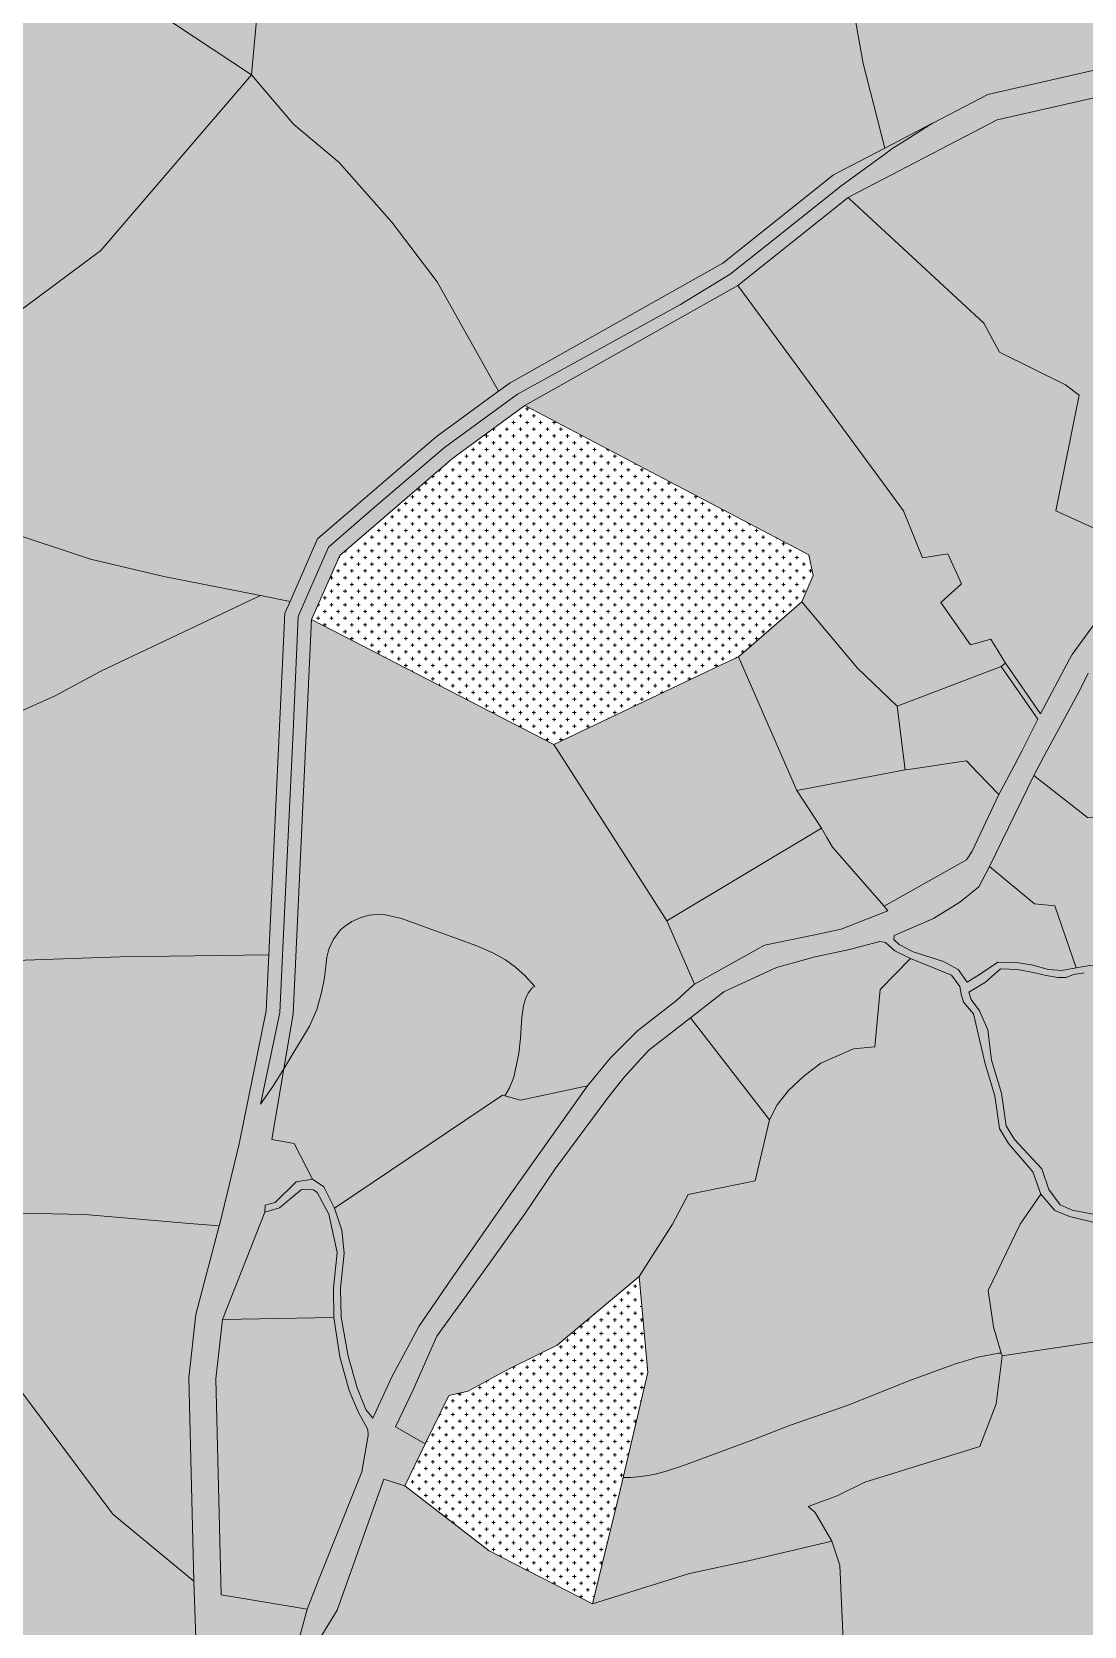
# Model space of a CAD drawing. Header units: metres. Extents: x 541853 to 549675, y 1832829 to 1845715.
# Drawn here: x 546537 to 546927, y 1834114 to 1834705 of the extents above; entities that cross this region are included whole.
import ezdxf

# ---------------------------------------------------------------- set-up
doc = ezdxf.new("R2010")
doc.units = ezdxf.units.M
doc.header["$MEASUREMENT"] = 0
doc.layers.add('1', color=7, linetype='Continuous', lineweight=0)

msp = doc.modelspace()

# ---------------------------------------------------------------- hatches: boundary and pattern name
at = {"layer": '1', "linetype": 'Continuous', "lineweight": 0}
for color, points in [(53, [(546710.04, 1834571.565), (546687.33, 1834612.095), (546670.44, 1834634.175), (546650.94, 1834656.27), (546634.08, 1834670.565), (546618.48, 1834688.76), (546621.09, 1834717.365), (546636.66, 1834768.035), (546647.19, 1834783.995), (546679.53, 1834833.015), (546788.25, 1834840.77), (546792.09, 1834829.97), (546806.97, 1834809.795), (546828.18, 1834781.115), (546838.8, 1834729.095), (546845.16, 1834692.99), (546853.17, 1834661.685), (546834.12, 1834651.77), (546793.11, 1834619.085), (546714.36, 1834574.7)]), (53, [(546618.48, 1834688.76), (546526.26, 1834749.825), (546504.24, 1834766.775), (546573.03, 1834831.89), (546577.17, 1834835.805), (546613.29, 1834790.115), (546624.99, 1834784.925), (546647.19, 1834783.995), (546636.66, 1834768.035), (546621.09, 1834717.365)]), (53, [(546853.17, 1834661.685), (546845.16, 1834692.99), (546838.8, 1834729.095), (546828.18, 1834781.115), (546904.59, 1834798.11), (546930.06, 1834732.275), (546944.49, 1834689.45), (546945.12, 1834689.045), (546931.95, 1834690.785), (546891.39, 1834681.575), (546870.96, 1834670.955), (546870.84, 1834670.895)]), (53, [(546489.9, 1834574.385), (546426.27, 1834605.57), (546368.97, 1834638.735), (546392.13, 1834660.65), (546407.55, 1834675.245), (546504.24, 1834766.775), (546526.26, 1834749.825), (546618.48, 1834688.76), (546562.65, 1834623.765), (546522.39, 1834593.87)]), (53, [(546632.79, 1834493.73), (546621.75, 1834495.89), (546586.02, 1834502.895), (546558.75, 1834509.405), (546527.58, 1834519.8), (546510.69, 1834534.095), (546489.9, 1834574.385), (546522.39, 1834593.87), (546562.65, 1834623.765), (546618.48, 1834688.76), (546634.08, 1834670.565), (546650.94, 1834656.27), (546670.44, 1834634.175), (546687.33, 1834612.095), (546710.04, 1834571.565), (546686.88, 1834554.69), (546642.9, 1834516.845)]), (252, [(546621.78, 1834307.475), (546621.9, 1834307.985), (546628.92, 1834341.48), (546629.94, 1834362.795), (546633.9, 1834445.49), (546635.79, 1834488.135), (546637.8, 1834492.74), (546647.04, 1834513.785), (546663.93, 1834528.455), (546690, 1834550.775), (546712.5, 1834567.185), (546717.06, 1834570.485), (546777.42, 1834603.71), (546795.9, 1834614.93), (546812.55, 1834628.16), (546836.85, 1834647.555), (546853.65, 1834659.795), (546855.75, 1834661.34), (546861.33, 1834664.865), (546870.84, 1834670.895), (546870.96, 1834670.94), (546891.39, 1834681.575), (546931.95, 1834690.785), (546945.12, 1834689.045), (546969.84, 1834685.775), (546982.56, 1834684.095), (546987.66, 1834683.42), (546999.99, 1834683.585), (546999.99, 1834682.07), (546999.99, 1834672.935), (546989.7, 1834673.325), (546987.06, 1834673.415), (546932.4, 1834680.645), (546894.87, 1834672.125), (546843.57, 1834645.425), (546843.54, 1834645.41), (546839.58, 1834643.355), (546798.69, 1834610.775), (546719.76, 1834566.285), (546693.12, 1834546.845), (546651.15, 1834510.74), (546640.74, 1834486.98), (546633.9, 1834340.865), (546630.42, 1834320.555), (546626.64, 1834314.33), (546621.81, 1834307.475)]), (53, [(546955.26, 1834509.6), (546947.79, 1834513.02), (546916.62, 1834527.27), (546925.26, 1834570.065), (546920.13, 1834573.995), (546895.71, 1834586.115), (546889.86, 1834596.825), (546840.21, 1834642.77), (546839.58, 1834643.355), (546843.54, 1834645.41), (546843.57, 1834645.425), (546894.87, 1834672.125), (546932.4, 1834680.645), (546987.06, 1834673.415), (546975.21, 1834643.67), (546974.37, 1834631.67), (546972.6, 1834625.985), (546966.39, 1834611.54), (546951.93, 1834609.98), (546947.01, 1834606.635), (546943.53, 1834600.545), (546943.86, 1834573.44), (546983.22, 1834571.565), (546986.67, 1834567.425), (546994.05, 1834557.12), (546997.86, 1834546.995), (546947.64, 1834542.495), (546954.15, 1834514.43)]), (252, [(546577.53, 1834089.435), (546585.96, 1834095.42), (546587.13, 1834097.115), (546598.05, 1834104.18), (546597.75, 1834112.925), (546597.12, 1834130.685), (546595.23, 1834206.12), (546597.87, 1834229.475), (546606.48, 1834262.34), (546606.69, 1834263.135), (546613.89, 1834292.715), (546623.94, 1834342.095), (546624.93, 1834362.735), (546630.84, 1834489.305), (546632.79, 1834493.73), (546642.9, 1834516.845), (546686.88, 1834554.69), (546710.04, 1834571.565), (546714.36, 1834574.7), (546793.11, 1834619.085), (546834.12, 1834651.77), (546853.17, 1834661.685), (546870.84, 1834670.895), (546861.33, 1834664.865), (546855.75, 1834661.34), (546853.65, 1834659.795), (546836.85, 1834647.555), (546812.55, 1834628.16), (546795.9, 1834614.93), (546777.42, 1834603.71), (546717.06, 1834570.485), (546712.5, 1834567.185), (546690, 1834550.775), (546663.93, 1834528.455), (546647.04, 1834513.785), (546637.8, 1834492.74), (546635.79, 1834488.135), (546633.9, 1834445.49), (546629.94, 1834362.795), (546628.92, 1834341.48), (546621.9, 1834307.985), (546621.78, 1834307.475), (546621.81, 1834307.475), (546626.64, 1834314.33), (546630.42, 1834320.555), (546625.95, 1834294.395), (546634.23, 1834292.88), (546641.07, 1834279.71), (546635.07, 1834278.645), (546627.3, 1834271.055), (546623.49, 1834270.035), (546623.37, 1834267.485), (546607.71, 1834227.645), (546605.25, 1834205.685), (546607.26, 1834125.72), (546637.56, 1834120.665), (546639.09, 1834120.41), (546635.73, 1834107.96), (546634.74, 1834105.785), (546632.34, 1834101.705), (546628.08, 1834102.305), (546624.81, 1834102.785), (546607.83, 1834092.675), (546605.34, 1834091.955)]), (252, [(546969.96, 1834076.85), (546965.58, 1834079.295), (546956.13, 1834084.575), (546948.57, 1834091.535), (546945.99, 1834097.595), (546943.2, 1834107.615), (546944.7, 1834114.035), (546948.33, 1834117.41), (546957.24, 1834121.55), (546964.2, 1834126.695), (546976.89, 1834139.91), (546990.3, 1834156.35), (546992.49, 1834164.735), (546993.75, 1834173.975), (546991.77, 1834188.42), (546991.26, 1834189.605), (546988.83, 1834195.11), (546985.86, 1834196.745), (546974.16, 1834196.355), (546967.44, 1834198.575), (546963.6, 1834201.155), (546955.53, 1834209.12), (546953.25, 1834211.4), (546946.32, 1834221.585), (546941.55, 1834228.92), (546940.77, 1834237.59), (546941.58, 1834256.325), (546938.85, 1834261.065), (546935.52, 1834262.565), (546921.69, 1834265.865), (546916.23, 1834268.055), (546910.98, 1834274.145), (546908.04, 1834282.365), (546899.04, 1834292.925), (546895.65, 1834298.43), (546893.94, 1834310.565), (546890.37, 1834322.445), (546886.08, 1834340.865), (546882.33, 1834345.245), (546881.49, 1834348.155), (546880.98, 1834351.035), (546877.92, 1834355.295), (546862.71, 1834361.385), (546856.89, 1834364.295), (546853.41, 1834367.295), (546851.34, 1834367.73), (546840.06, 1834364.73), (546827.37, 1834362.045), (546813, 1834358.04), (546793.5, 1834349.025), (546781.17, 1834339.485), (546766.8, 1834328.325), (546765.72, 1834327.485), (546761.61, 1834323.015), (546756.66, 1834317.615), (546752.79, 1834312.68), (546750.15, 1834309.335), (546731.07, 1834283.475), (546719.82, 1834266.825), (546700.8, 1834240.335), (546687.21, 1834221.465), (546678.51, 1834201.815), (546671.79, 1834187.895), (546682.83, 1834181.625), (546675.27, 1834166.115), (546667.56, 1834168.485), (546650.22, 1834120.035), (546641.16, 1834105.305), (546640.56, 1834102.905), (546636.09, 1834092.75), (546626.7, 1834093.89), (546625.65, 1834093.8), (546625.47, 1834093.785), (546625.71, 1834094.13), (546626.28, 1834094.895), (546632.34, 1834101.705), (546634.74, 1834105.785), (546635.73, 1834107.96), (546639.09, 1834120.41), (546643.59, 1834131.765), (546659.34, 1834171.275), (546661.71, 1834184.655), (546661.56, 1834186.965), (546657.99, 1834193.43), (546654.66, 1834201.335), (546651.18, 1834213.845), (546648.96, 1834228.425), (546648.84, 1834239.33), (546650.22, 1834252.56), (546647.13, 1834266.66), (546642.84, 1834274.7), (546641.43, 1834275.72), (546637.05, 1834275.81), (546628.89, 1834269.075), (546623.37, 1834267.485), (546623.49, 1834270.035), (546627.3, 1834271.055), (546635.07, 1834278.645), (546641.07, 1834279.71), (546645.27, 1834276.875), (546649.29, 1834268.955), (546651.93, 1834260.72), (546652.83, 1834252.245), (546651.48, 1834239.135), (546651.72, 1834228.575), (546654.24, 1834214.085), (546657.63, 1834202.355), (546660.9, 1834194.345), (546663.39, 1834191.165), (546670.47, 1834206.39), (546676.44, 1834217.475), (546680.52, 1834225.11), (546692.82, 1834243.095), (546712.77, 1834271.64), (546722.43, 1834285.185), (546742.98, 1834314.3), (546751.53, 1834324.665), (546761.55, 1834334.655), (546775.95, 1834345.875), (546780.72, 1834350.165), (546782.64, 1834351.89), (546802.41, 1834362.945), (546808.65, 1834366.425), (546826.68, 1834370.055), (546836.97, 1834372.35), (546854.25, 1834379.025), (546852.96, 1834380.855), (546883.5, 1834397.94), (546885.54, 1834401.21), (546895.47, 1834422.135), (546901.17, 1834432.77), (546903.93, 1834438.26), (546909.9, 1834450.08), (546896.28, 1834469.655), (546897.93, 1834470.795), (546910.95, 1834452.06), (546921.69, 1834472.31), (546922.62, 1834474.035), (546937.77, 1834494.9), (546943.29, 1834502.085), (546946.41, 1834504.005), (546955.26, 1834509.6), (546963.18, 1834513.71), (546980.61, 1834517.37), (546988.77, 1834518.63), (546994.89, 1834519.575), (546996.63, 1834521.615), (546999.78, 1834530.06), (546999.9, 1834536.825), (546998.13, 1834543.815), (546997.86, 1834546.995), (546994.05, 1834557.12), (546986.67, 1834567.425), (546983.22, 1834571.565), (546977.01, 1834581.69), (546969.72, 1834593.465), (546967.35, 1834599.885), (546966.39, 1834611.54), (546972.6, 1834625.985), (546974.37, 1834631.67), (546975.21, 1834643.67), (546987.06, 1834673.415), (546989.7, 1834673.325), (546980.46, 1834649.58), (546977.97, 1834642.485), (546977.31, 1834631.52), (546975, 1834625.685), (546969, 1834610.34), (546970.38, 1834600.2), (546971.64, 1834594.035), (546978.93, 1834583.055), (546985.68, 1834574.025), (546989.43, 1834569.105), (546995.91, 1834557.915), (547000.83, 1834548.555), (547002.96, 1834544.655), (547003.38, 1834536.795), (547001.73, 1834528.575), (546999.3, 1834520.76), (546999.99, 1834519.815), (546999.99, 1834519.365), (546999.99, 1834510.17), (546983.22, 1834508.97), (546967.38, 1834506.045), (546945.09, 1834490.325), (546930.09, 1834469.835), (546928.95, 1834467.915), (546928.5, 1834467.105), (546925.44, 1834460.88), (546912.06, 1834436.025), (546908.37, 1834429.215), (546891.99, 1834395.57), (546888.03, 1834388.025), (546881.01, 1834382.25), (546871.26, 1834376.295), (546856.65, 1834369.935), (546856.59, 1834368.525), (546858.54, 1834366.635), (546863.73, 1834363.875), (546874.92, 1834360.35), (546880.32, 1834357.305), (546883.68, 1834352.685), (546888.24, 1834355.46), (546895.11, 1834360.11), (546901.83, 1834359.93), (546907.5, 1834359.135), (546913.83, 1834357.305), (546918.81, 1834357.035), (546924.06, 1834357.92), (546929.13, 1834358.88), (546938.4, 1834357.665), (546951.57, 1834357.485), (546963.06, 1834359.51), (546969.66, 1834364.985), (546980.4, 1834368.315), (546981, 1834368.765), (546987.87, 1834373.655), (546991.56, 1834373.325), (546990.24, 1834369.695), (546990.12, 1834369.395), (546987.99, 1834369.485), (546985.86, 1834369.575), (546985.29, 1834369.17), (546981.51, 1834366.605), (546972.12, 1834364.025), (546964.89, 1834357.875), (546951.66, 1834354.905), (546945.33, 1834355.565), (546936.21, 1834355.985), (546930.69, 1834356.165), (546927.12, 1834356.165), (546923.1, 1834355.475), (546920.37, 1834354.335), (546917.31, 1834354.425), (546912.93, 1834355.115), (546908.82, 1834356.075), (546902.43, 1834357.395), (546896.04, 1834357.545), (546890.52, 1834352.685), (546884.34, 1834348.965), (546885.24, 1834346.175), (546888.3, 1834342.005), (546891.39, 1834335.015), (546892.71, 1834323.75), (546896.49, 1834311.585), (546898.2, 1834299.465), (546901.29, 1834294.395), (546911.43, 1834283.445), (546913.95, 1834275.84), (546918.24, 1834270.125), (546922.65, 1834268.22), (546936.99, 1834265.475), (546940.41, 1834264.425), (546944.52, 1834257.795), (546944.01, 1834237.515), (546944.4, 1834229.535), (546947.97, 1834223.64), (546955.14, 1834212.75), (546956.1, 1834211.835), (546965.37, 1834203.195), (546968.79, 1834200.705), (546974.52, 1834198.815), (546980.88, 1834199.625), (546985.74, 1834201.755), (546995.46, 1834210.665), (546999.99, 1834215.345), (547004.34, 1834219.815), (547008, 1834222.845), (547013.82, 1834225.605), (547027.65, 1834223.07), (547034.19, 1834222.8), (547041.09, 1834224.855), (547050.69, 1834231.065), (547058.25, 1834232.085), (547057.92, 1834229.565), (547051.89, 1834228.5), (547042.23, 1834222.395), (547034.01, 1834220.295), (547027.41, 1834220.385), (547013.94, 1834223.19), (547009.59, 1834220.76), (547005.99, 1834217.85), (546999.99, 1834211.625), (546998.04, 1834209.585), (546988.14, 1834199.715), (546990.69, 1834197.21), (546993.93, 1834189.41), (546993.99, 1834189.245), (546996.72, 1834173.99), (546994.59, 1834164.555), (546992.22, 1834156.035), (546979.26, 1834138.665), (546965.43, 1834124.925), (546958.17, 1834119.375), (546949.77, 1834115.34), (546947.1, 1834112.445), (546945.87, 1834107.735), (546948.33, 1834098.105), (546950.52, 1834093.185), (546957.54, 1834086.405), (546966.84, 1834081.035), (546971.37, 1834078.425)]), (53, [(546910.95, 1834452.06), (546897.93, 1834470.795), (546892.53, 1834479.765), (546885, 1834477.65), (546873.96, 1834493.37), (546881.64, 1834500.285), (546876.57, 1834511.325), (546867.15, 1834509.885), (546860.16, 1834527.255), (546803.88, 1834603.755), (546798.69, 1834610.775), (546839.58, 1834643.355), (546840.21, 1834642.77), (546889.86, 1834596.825), (546895.71, 1834586.115), (546920.13, 1834573.995), (546925.26, 1834570.065), (546916.62, 1834527.27), (546947.79, 1834513.02), (546955.26, 1834509.6), (546946.41, 1834504.005), (546943.29, 1834502.085), (546937.77, 1834494.9), (546922.62, 1834474.035), (546921.69, 1834472.31)]), (53, [(546857.79, 1834454.925), (546843.06, 1834468.965), (546822.42, 1834493.505), (546826.68, 1834503.36), (546825.06, 1834510.995), (546771.45, 1834539.15), (546719.76, 1834566.285), (546798.69, 1834610.775), (546803.88, 1834603.755), (546860.16, 1834527.255), (546867.15, 1834509.885), (546876.57, 1834511.325), (546881.64, 1834500.285), (546873.96, 1834493.37), (546885, 1834477.65), (546892.53, 1834479.765), (546897.93, 1834470.795), (546896.28, 1834469.655)]), (53, [(546366.51, 1834393.74), (546340.53, 1834395.045), (546326.25, 1834404.135), (546331.98, 1834417.65), (546354.84, 1834471.725), (546370.41, 1834496.415), (546399, 1834523.7), (546455.07, 1834554.975), (546489.9, 1834574.385), (546510.69, 1834534.095), (546527.58, 1834519.8), (546558.75, 1834509.405), (546586.02, 1834502.895), (546621.75, 1834495.89), (546562.65, 1834467.825), (546545.76, 1834458.72), (546522.39, 1834448.325), (546503.22, 1834441.935), (546491.7, 1834438.095), (546491.22, 1834437.93), (546469.14, 1834426.23), (546448.35, 1834415.835), (546418.47, 1834401.54), (546402.42, 1834398.195), (546387.3, 1834395.045)]), (53, [(547030.83, 1834391.19), (547018.74, 1834442.265), (547012.08, 1834445.25), (547008.51, 1834446.855), (546964.95, 1834445.745), (546955.2, 1834423.875), (546952.71, 1834415.745), (546951.75, 1834412.55), (546928.32, 1834413.66), (546908.37, 1834429.215), (546912.06, 1834436.025), (546925.44, 1834460.88), (546928.5, 1834467.105), (546928.95, 1834467.915), (546930.09, 1834469.835), (546945.09, 1834490.325), (546967.38, 1834506.045), (546983.22, 1834508.97), (546999.99, 1834510.17), (547000.32, 1834510.185), (547056.81, 1834506.87), (547058.76, 1834493.325), (547062.99, 1834464.255), (547064.82, 1834455.855), (547070.55, 1834429.44), (547068.57, 1834425.975), (547078.56, 1834414.05), (547070.58, 1834405.875), (547064.04, 1834393.86), (547056.57, 1834402.095), (547049.31, 1834397.955), (547041.39, 1834394.16), (547034.19, 1834391.655)]), (53, [(546495.87, 1834359.435), (546494.85, 1834368.015), (546494.22, 1834373.325), (546495.93, 1834384.605), (546495.93, 1834403.685), (546491.7, 1834438.095), (546503.22, 1834441.935), (546522.39, 1834448.325), (546545.76, 1834458.72), (546562.65, 1834467.825), (546621.75, 1834495.89), (546632.79, 1834493.73), (546630.84, 1834489.305), (546624.93, 1834362.735), (546569.64, 1834362.045)]), (53, [(546820.53, 1834423.665), (546798.93, 1834473.225), (546822.42, 1834493.505), (546843.06, 1834468.965), (546857.79, 1834454.925), (546860.7, 1834431.285)]), (53, [(546718.17, 1834308.99), (546712.32, 1834310.595), (546714.06, 1834313.52), (546715.65, 1834317.465), (546717.51, 1834326.255), (546718.17, 1834331.94), (546718.62, 1834339.74), (546719.31, 1834344.015), (546720.06, 1834346.52), (546720.96, 1834348.545), (546722.52, 1834350.6), (546723.51, 1834351.035), (546719.91, 1834354.965), (546716.34, 1834358.16), (546712.59, 1834360.905), (546708.18, 1834363.44), (546701.94, 1834366.155), (546674.07, 1834376.295), (546668.19, 1834377.63), (546666.18, 1834377.795), (546662.04, 1834377.465), (546658.71, 1834376.55), (546655.65, 1834375.11), (546653.28, 1834373.565), (546651.48, 1834372.035), (546648.84, 1834368.645), (546647.16, 1834364.94), (546646.44, 1834361.97), (546645.54, 1834354.215), (546644.46, 1834348.845), (546642.66, 1834342.575), (546640.02, 1834336.365), (546630.42, 1834320.555), (546633.9, 1834340.865), (546640.74, 1834486.98), (546730.5, 1834440.645), (546766.98, 1834383.885), (546772.44, 1834375.41), (546782.64, 1834351.89), (546780.72, 1834350.165), (546775.95, 1834345.875), (546761.55, 1834334.655), (546751.53, 1834324.665), (546742.98, 1834314.3)]), (53, [(546772.44, 1834375.41), (546766.98, 1834383.885), (546730.5, 1834440.645), (546792.3, 1834470.06), (546798.93, 1834473.225), (546820.53, 1834423.665), (546829.74, 1834409.655)]), (53, [(546895.47, 1834422.135), (546887.58, 1834430.34), (546883.47, 1834434.6), (546880.05, 1834434.105), (546863.73, 1834431.735), (546860.7, 1834431.285), (546857.79, 1834454.925), (546896.28, 1834469.655), (546909.9, 1834450.08), (546903.93, 1834438.26), (546901.17, 1834432.77)]), (53, [(546852.96, 1834380.855), (546833.82, 1834402.665), (546831.75, 1834406.22), (546829.74, 1834409.655), (546820.53, 1834423.665), (546860.7, 1834431.285), (546863.73, 1834431.735), (546880.05, 1834434.105), (546883.47, 1834434.6), (546887.58, 1834430.34), (546895.47, 1834422.135), (546885.54, 1834401.21), (546883.5, 1834397.94)]), (53, [(546951.57, 1834357.485), (546938.4, 1834357.665), (546929.13, 1834358.88), (546924.06, 1834357.92), (546916.26, 1834380.945), (546908.7, 1834381.71), (546891.99, 1834395.57), (546908.37, 1834429.215), (546928.32, 1834413.66), (546951.75, 1834412.55), (546958.11, 1834409.22), (546958.17, 1834409.175), (546961.32, 1834407.24), (546974.94, 1834398.795), (546987.87, 1834373.655), (546981, 1834368.765), (546980.4, 1834368.315), (546969.66, 1834364.985), (546963.06, 1834359.51)]), (53, [(546782.64, 1834351.89), (546772.44, 1834375.41), (546829.74, 1834409.655), (546831.75, 1834406.22), (546833.82, 1834402.665), (546852.96, 1834380.855), (546854.25, 1834379.025), (546836.97, 1834372.35), (546826.68, 1834370.055), (546808.65, 1834366.425), (546802.41, 1834362.945)]), (53, [(546883.68, 1834352.685), (546880.32, 1834357.305), (546874.92, 1834360.35), (546863.73, 1834363.875), (546858.54, 1834366.635), (546856.59, 1834368.525), (546856.65, 1834369.935), (546871.26, 1834376.295), (546881.01, 1834382.25), (546888.03, 1834388.025), (546891.99, 1834395.57), (546908.7, 1834381.71), (546916.26, 1834380.945), (546924.06, 1834357.92), (546918.81, 1834357.035), (546913.83, 1834357.305), (546907.5, 1834359.135), (546901.83, 1834359.93), (546895.11, 1834360.11), (546888.24, 1834355.46)]), (53, [(546649.29, 1834268.955), (546645.27, 1834276.875), (546641.07, 1834279.71), (546634.23, 1834292.88), (546625.95, 1834294.395), (546630.42, 1834320.555), (546640.02, 1834336.365), (546642.66, 1834342.575), (546644.46, 1834348.845), (546645.54, 1834354.215), (546646.44, 1834361.97), (546647.16, 1834364.94), (546648.84, 1834368.645), (546651.48, 1834372.035), (546653.28, 1834373.565), (546655.65, 1834375.11), (546658.71, 1834376.55), (546662.04, 1834377.465), (546666.18, 1834377.795), (546668.19, 1834377.63), (546674.07, 1834376.295), (546701.94, 1834366.155), (546708.18, 1834363.44), (546712.59, 1834360.905), (546716.34, 1834358.16), (546719.91, 1834354.965), (546723.51, 1834351.035), (546722.52, 1834350.6), (546720.96, 1834348.545), (546720.06, 1834346.52), (546719.31, 1834344.015), (546718.62, 1834339.74), (546718.17, 1834331.94), (546717.51, 1834326.255), (546715.65, 1834317.465), (546714.06, 1834313.52), (546712.32, 1834310.595), (546711.51, 1834310.82)]), (53, [(546606.48, 1834262.34), (546595.47, 1834263.285), (546556.65, 1834266.615), (546508.44, 1834267.53), (546505.47, 1834278.765), (546500.25, 1834322.58), (546494.85, 1834368.015), (546495.87, 1834359.435), (546569.64, 1834362.045), (546624.93, 1834362.735), (546623.94, 1834342.095), (546613.89, 1834292.715), (546606.69, 1834263.135)]), (53, [(546810.45, 1834301.595), (546781.17, 1834339.485), (546793.5, 1834349.025), (546813, 1834358.04), (546827.37, 1834362.045), (546840.06, 1834364.73), (546851.34, 1834367.73), (546853.41, 1834367.295), (546856.89, 1834364.295), (546862.71, 1834361.385), (546851.49, 1834349.895), (546849.54, 1834328.64), (546841.53, 1834327.905), (546829.53, 1834322.64), (546823.32, 1834317.915), (546817.47, 1834312.485), (546813.27, 1834307.19)]), (53, [(546756.18, 1834169.115), (546765.36, 1834207.995), (546762.18, 1834243.575), (546774.45, 1834262.955), (546780.27, 1834273.98), (546805.11, 1834279.08), (546810.45, 1834301.595), (546813.27, 1834307.19), (546817.47, 1834312.485), (546823.32, 1834317.915), (546829.53, 1834322.64), (546841.53, 1834327.905), (546849.54, 1834328.64), (546851.49, 1834349.895), (546862.71, 1834361.385), (546877.92, 1834355.295), (546880.98, 1834351.035), (546881.49, 1834348.155), (546882.33, 1834345.245), (546886.08, 1834340.865), (546890.37, 1834322.445), (546893.94, 1834310.565), (546895.65, 1834298.43), (546899.04, 1834292.925), (546908.04, 1834282.365), (546910.98, 1834274.145), (546903.3, 1834262.955), (546891.51, 1834238.445), (546893.43, 1834224.93), (546896.37, 1834215.195), (546895.41, 1834215.15), (546887.67, 1834213.725), (546879.33, 1834211.235), (546862.14, 1834204.92), (546839.64, 1834195.965), (546817.86, 1834188.405), (546804.24, 1834183.065), (546778.53, 1834173.615), (546771.84, 1834171.395), (546767.64, 1834170.315), (546762.9, 1834169.475), (546758.91, 1834169.115)]), (53, [(546940.41, 1834264.425), (546936.99, 1834265.475), (546922.65, 1834268.22), (546918.24, 1834270.125), (546913.95, 1834275.84), (546911.43, 1834283.445), (546901.29, 1834294.395), (546898.2, 1834299.465), (546896.49, 1834311.585), (546892.71, 1834323.75), (546891.39, 1834335.015), (546888.3, 1834342.005), (546885.24, 1834346.175), (546884.34, 1834348.965), (546890.52, 1834352.685), (546896.04, 1834357.545), (546902.43, 1834357.395), (546908.82, 1834356.075), (546912.93, 1834355.115), (546917.31, 1834354.425), (546920.37, 1834354.335), (546923.1, 1834355.475), (546927.12, 1834356.165), (546930.69, 1834356.165), (546936.21, 1834355.985), (546945.33, 1834355.565), (546951.66, 1834354.905), (546964.89, 1834357.875), (546966.99, 1834350.585), (546975.15, 1834338.165), (546978.42, 1834324.995), (546977.37, 1834316.61), (546980.55, 1834312.605), (546982.86, 1834292.595)]), (53, [(546682.83, 1834181.625), (546671.79, 1834187.895), (546678.51, 1834201.815), (546687.21, 1834221.465), (546700.8, 1834240.335), (546719.82, 1834266.825), (546731.07, 1834283.475), (546750.15, 1834309.335), (546752.79, 1834312.68), (546756.66, 1834317.615), (546761.61, 1834323.015), (546765.72, 1834327.485), (546766.8, 1834328.325), (546781.17, 1834339.485), (546810.45, 1834301.595), (546805.11, 1834279.08), (546780.27, 1834273.98), (546774.45, 1834262.955), (546762.18, 1834243.575), (546731.76, 1834218.195), (546714.42, 1834209.675), (546708.96, 1834206.72), (546698.73, 1834201.155), (546691.56, 1834199.535)]), (53, [(546663.39, 1834191.165), (546660.9, 1834194.345), (546657.63, 1834202.355), (546654.24, 1834214.085), (546651.72, 1834228.575), (546651.48, 1834239.135), (546652.83, 1834252.245), (546651.93, 1834260.72), (546649.29, 1834268.955), (546711.51, 1834310.82), (546712.32, 1834310.595), (546718.17, 1834308.99), (546742.98, 1834314.3), (546722.43, 1834285.185), (546712.77, 1834271.64), (546692.82, 1834243.095), (546680.52, 1834225.11), (546676.44, 1834217.475), (546670.47, 1834206.39)]), (53, [(546607.71, 1834227.645), (546623.37, 1834267.485), (546628.89, 1834269.075), (546637.05, 1834275.81), (546641.43, 1834275.72), (546642.84, 1834274.7), (546647.13, 1834266.66), (546650.22, 1834252.56), (546648.84, 1834239.33), (546648.96, 1834228.425)]), (53, [(546896.67, 1834214.265), (546896.37, 1834215.195), (546893.43, 1834224.93), (546891.51, 1834238.445), (546903.3, 1834262.955), (546910.98, 1834274.145), (546916.23, 1834268.055), (546921.69, 1834265.865), (546935.52, 1834262.565), (546938.85, 1834261.065), (546941.58, 1834256.325), (546940.77, 1834237.59), (546941.55, 1834228.92), (546946.32, 1834221.585), (546904.86, 1834215.465)]), (53, [(546597.12, 1834130.685), (546567.03, 1834155.555), (546528.9, 1834206.75), (546522.93, 1834222.53), (546514.14, 1834245.795), (546508.44, 1834267.53), (546556.65, 1834266.615), (546595.47, 1834263.285), (546606.48, 1834262.34), (546597.87, 1834229.475), (546595.23, 1834206.12)]), (53, [(546639.09, 1834120.41), (546637.56, 1834120.665), (546607.26, 1834125.72), (546605.25, 1834205.685), (546607.71, 1834227.645), (546648.96, 1834228.425), (546651.18, 1834213.845), (546654.66, 1834201.335), (546657.99, 1834193.43), (546661.56, 1834186.965), (546661.71, 1834184.655), (546659.34, 1834171.275), (546643.59, 1834131.765)]), (53, [(546478.47, 1834068.255), (546456.78, 1834098.345), (546455.46, 1834100.19), (546455.61, 1834100.16), (546456.87, 1834100.28), (546456.6, 1834100.415), (546456.3, 1834101.225), (546456.03, 1834104.525), (546456.72, 1834111.98), (546457.56, 1834116.27), (546458.64, 1834120.215), (546461.31, 1834127.13), (546465.24, 1834135.08), (546468.54, 1834141.02), (546489.39, 1834176.465), (546497.64, 1834194.075), (546500.64, 1834199.565), (546503.7, 1834204.245), (546507.63, 1834209.075), (546513.06, 1834214.265), (546522.63, 1834222.305), (546522.93, 1834222.53), (546528.9, 1834206.75), (546567.03, 1834155.555), (546597.12, 1834130.685), (546597.75, 1834112.925), (546598.05, 1834104.18), (546587.13, 1834097.115), (546568.23, 1834084.92), (546533.4, 1834071.645), (546490.68, 1834068.525)]), (53, [(546925.71, 1834033.305), (546901.35, 1834047.3), (546871.65, 1834054.08), (546863.46, 1834054.365), (546859.23, 1834054.515), (546835.23, 1834055.37), (546840.6, 1834062.18), (546843.09, 1834074.075), (546844.92, 1834094.505), (546837.84, 1834105.905), (546836.46, 1834136.7), (546833.52, 1834145.595), (546827.37, 1834156.23), (546824.73, 1834158.36), (546835.59, 1834162.305), (546845.73, 1834167.375), (546888.36, 1834180.665), (546894.48, 1834196.385), (546896.67, 1834214.265), (546904.86, 1834215.465), (546946.32, 1834221.585), (546953.25, 1834211.4), (546955.53, 1834209.12), (546963.6, 1834201.155), (546967.44, 1834198.575), (546974.16, 1834196.355), (546985.86, 1834196.745), (546988.83, 1834195.11), (546991.26, 1834189.605), (546991.77, 1834188.42), (546993.75, 1834173.975), (546992.49, 1834164.735), (546990.3, 1834156.35), (546976.89, 1834139.91), (546964.2, 1834126.695), (546957.24, 1834121.55), (546948.33, 1834117.41), (546944.7, 1834114.035), (546943.2, 1834107.615), (546945.99, 1834097.595), (546948.57, 1834091.535), (546956.13, 1834084.575), (546965.58, 1834079.295), (546957.69, 1834068.45), (546942.51, 1834048.71)]), (53, [(546744.84, 1834122.345), (546755.22, 1834165.005), (546756.18, 1834169.115), (546758.91, 1834169.115), (546762.9, 1834169.475), (546767.64, 1834170.315), (546771.84, 1834171.395), (546778.53, 1834173.615), (546804.24, 1834183.065), (546817.86, 1834188.405), (546839.64, 1834195.965), (546862.14, 1834204.92), (546879.33, 1834211.235), (546887.67, 1834213.725), (546895.41, 1834215.15), (546896.37, 1834215.195), (546896.67, 1834214.265), (546894.48, 1834196.385), (546888.36, 1834180.665), (546845.73, 1834167.375), (546835.59, 1834162.305), (546824.73, 1834158.36), (546827.37, 1834156.23), (546833.52, 1834145.595), (546802.62, 1834138.26), (546780.78, 1834133.595)]), (53, [(546778.83, 1834039.335), (546778.56, 1834039.575), (546758.07, 1834056.405), (546731.22, 1834071.135), (546691.08, 1834095.915), (546684.36, 1834099.71), (546668.58, 1834101.06), (546651.93, 1834105.26), (546641.16, 1834105.305), (546650.22, 1834120.035), (546667.56, 1834168.485), (546675.27, 1834166.115), (546706.53, 1834141.92), (546744.84, 1834122.345), (546780.78, 1834133.595), (546802.62, 1834138.26), (546833.52, 1834145.595), (546836.46, 1834136.7), (546837.84, 1834105.905), (546844.92, 1834094.505), (546843.09, 1834074.075), (546840.6, 1834062.18), (546835.23, 1834055.37), (546797.7, 1834051.695), (546779.07, 1834039.485)])]:
    msp.add_hatch(color=color, dxfattribs=at).paths.add_polyline_path(points)
h = msp.add_hatch(dxfattribs=at)
h.set_pattern_fill('CROSS', color=9, scale=10, style=0)
h.paths.add_polyline_path([(546730.5, 1834440.645), (546640.74, 1834486.98), (546651.15, 1834510.74), (546693.12, 1834546.845), (546719.76, 1834566.285), (546771.45, 1834539.15), (546825.06, 1834510.995), (546826.68, 1834503.36), (546822.42, 1834493.505), (546798.93, 1834473.225), (546792.3, 1834470.06)])
h = msp.add_hatch(dxfattribs=at)
h.set_pattern_fill('CROSS', color=9, scale=10, style=0)
h.paths.add_polyline_path([(546744.84, 1834122.345), (546706.53, 1834141.92), (546675.27, 1834166.115), (546682.83, 1834181.625), (546691.56, 1834199.535), (546698.73, 1834201.155), (546708.96, 1834206.72), (546714.42, 1834209.675), (546731.76, 1834218.195), (546762.18, 1834243.575), (546765.36, 1834207.995), (546756.18, 1834169.115), (546755.22, 1834165.005)])

# ---------------------------------------------------------------- linework, layer by layer
at = {"layer": '1', "color": 7, "linetype": 'Continuous', "lineweight": 0, "flags": 128}
for points in [[(546618.48, 1834688.76), (546621.09, 1834717.365), (546636.66, 1834768.035), (546647.19, 1834783.995), (546679.53, 1834833.015), (546788.25, 1834840.77), (546792.09, 1834829.97), (546806.97, 1834809.795), (546828.18, 1834781.115), (546838.8, 1834729.095), (546845.16, 1834692.99), (546853.17, 1834661.685), (546834.12, 1834651.77), (546793.11, 1834619.085), (546714.36, 1834574.7), (546710.04, 1834571.565), (546687.33, 1834612.095), (546670.44, 1834634.175), (546650.94, 1834656.27), (546634.08, 1834670.565), (546618.48, 1834688.76)], [(546504.24, 1834766.775), (546573.03, 1834831.89), (546577.17, 1834835.805), (546613.29, 1834790.115), (546624.99, 1834784.925), (546647.19, 1834783.995), (546636.66, 1834768.035), (546621.09, 1834717.365), (546618.48, 1834688.76), (546526.26, 1834749.825), (546504.24, 1834766.775)], [(546828.18, 1834781.115), (546904.59, 1834798.11), (546930.06, 1834732.275), (546944.49, 1834689.45), (546945.12, 1834689.045), (546931.95, 1834690.785), (546891.39, 1834681.575), (546870.96, 1834670.955), (546870.96, 1834670.94), (546870.84, 1834670.895), (546853.17, 1834661.685), (546845.16, 1834692.99), (546838.8, 1834729.095), (546828.18, 1834781.115)], [(546368.97, 1834638.735), (546392.13, 1834660.65), (546407.55, 1834675.245), (546504.24, 1834766.775), (546526.26, 1834749.825), (546618.48, 1834688.76), (546562.65, 1834623.765), (546522.39, 1834593.87), (546489.9, 1834574.385), (546426.27, 1834605.57), (546368.97, 1834638.735)], [(546489.9, 1834574.385), (546522.39, 1834593.87), (546562.65, 1834623.765), (546618.48, 1834688.76), (546634.08, 1834670.565), (546650.94, 1834656.27), (546670.44, 1834634.175), (546687.33, 1834612.095), (546710.04, 1834571.565), (546686.88, 1834554.69), (546642.9, 1834516.845), (546632.79, 1834493.73), (546621.75, 1834495.89), (546586.02, 1834502.895), (546558.75, 1834509.405), (546527.58, 1834519.8), (546510.69, 1834534.095), (546489.9, 1834574.385)], [(546719.76, 1834566.285), (546798.69, 1834610.775), (546803.88, 1834603.755), (546860.16, 1834527.255), (546867.15, 1834509.885), (546876.57, 1834511.325), (546881.64, 1834500.285), (546873.96, 1834493.37), (546885, 1834477.65), (546892.53, 1834479.765), (546897.93, 1834470.795), (546896.28, 1834469.655), (546857.79, 1834454.925), (546843.06, 1834468.965), (546822.42, 1834493.505), (546826.68, 1834503.36), (546825.06, 1834510.995), (546771.45, 1834539.15), (546719.76, 1834566.285)], [(546640.74, 1834486.98), (546651.15, 1834510.74), (546693.12, 1834546.845), (546719.76, 1834566.285), (546771.45, 1834539.15), (546825.06, 1834510.995), (546826.68, 1834503.36), (546822.42, 1834493.505), (546798.93, 1834473.225), (546792.3, 1834470.06), (546730.5, 1834440.645), (546640.74, 1834486.98)], [(546491.7, 1834438.095), (546503.22, 1834441.935), (546522.39, 1834448.325), (546545.76, 1834458.72), (546562.65, 1834467.825), (546621.75, 1834495.89), (546632.79, 1834493.73), (546630.84, 1834489.305), (546624.93, 1834362.735), (546569.64, 1834362.045), (546495.87, 1834359.435), (546494.85, 1834368.015), (546494.22, 1834373.325), (546495.93, 1834384.605), (546495.93, 1834403.685), (546491.7, 1834438.095)], [(546798.93, 1834473.225), (546822.42, 1834493.505), (546843.06, 1834468.965), (546857.79, 1834454.925), (546860.7, 1834431.285), (546820.53, 1834423.665), (546798.93, 1834473.225)], [(546630.42, 1834320.555), (546633.9, 1834340.865), (546640.74, 1834486.98), (546730.5, 1834440.645), (546766.98, 1834383.885), (546772.44, 1834375.41), (546782.64, 1834351.89), (546780.72, 1834350.165), (546775.95, 1834345.875), (546761.55, 1834334.655), (546751.53, 1834324.665), (546742.98, 1834314.3), (546718.17, 1834308.99), (546712.32, 1834310.595), (546714.06, 1834313.52), (546715.65, 1834317.465), (546717.51, 1834326.255), (546718.17, 1834331.94), (546718.62, 1834339.74), (546719.31, 1834344.015), (546720.06, 1834346.52), (546720.96, 1834348.545), (546722.52, 1834350.6), (546723.51, 1834351.035), (546719.91, 1834354.965), (546716.34, 1834358.16), (546712.59, 1834360.905), (546708.18, 1834363.44), (546701.94, 1834366.155), (546674.07, 1834376.295), (546668.19, 1834377.63), (546666.18, 1834377.795), (546662.04, 1834377.465), (546658.71, 1834376.55), (546655.65, 1834375.11), (546653.28, 1834373.565), (546651.48, 1834372.035), (546648.84, 1834368.645), (546647.16, 1834364.94), (546646.44, 1834361.97), (546645.54, 1834354.215), (546644.46, 1834348.845), (546642.66, 1834342.575), (546640.02, 1834336.365), (546630.42, 1834320.555)], [(546730.5, 1834440.645), (546792.3, 1834470.06), (546798.93, 1834473.225), (546820.53, 1834423.665), (546829.74, 1834409.655), (546772.44, 1834375.41), (546766.98, 1834383.885), (546730.5, 1834440.645)], [(546857.79, 1834454.925), (546896.28, 1834469.655), (546909.9, 1834450.08), (546903.93, 1834438.26), (546901.17, 1834432.77), (546895.47, 1834422.135), (546887.58, 1834430.34), (546883.47, 1834434.6), (546880.05, 1834434.105), (546863.73, 1834431.735), (546860.7, 1834431.285), (546857.79, 1834454.925)], [(546820.53, 1834423.665), (546860.7, 1834431.285), (546863.73, 1834431.735), (546880.05, 1834434.105), (546883.47, 1834434.6), (546887.58, 1834430.34), (546895.47, 1834422.135), (546885.54, 1834401.21), (546883.5, 1834397.94), (546852.96, 1834380.855), (546833.82, 1834402.665), (546831.75, 1834406.22), (546829.74, 1834409.655), (546820.53, 1834423.665)], [(546891.99, 1834395.57), (546908.37, 1834429.215), (546928.32, 1834413.66), (546951.75, 1834412.55), (546958.11, 1834409.22), (546958.17, 1834409.175), (546961.32, 1834407.24), (546974.94, 1834398.795), (546987.87, 1834373.655), (546981, 1834368.765), (546980.4, 1834368.315), (546969.66, 1834364.985), (546963.06, 1834359.51), (546951.57, 1834357.485), (546938.4, 1834357.665), (546929.13, 1834358.88), (546924.06, 1834357.92), (546916.26, 1834380.945), (546908.7, 1834381.71), (546891.99, 1834395.57)], [(546772.44, 1834375.41), (546829.74, 1834409.655), (546831.75, 1834406.22), (546833.82, 1834402.665), (546852.96, 1834380.855), (546854.25, 1834379.025), (546836.97, 1834372.35), (546826.68, 1834370.055), (546808.65, 1834366.425), (546802.41, 1834362.945), (546782.64, 1834351.89), (546772.44, 1834375.41)], [(546891.99, 1834395.57), (546908.7, 1834381.71), (546916.26, 1834380.945), (546924.06, 1834357.92), (546918.81, 1834357.035), (546913.83, 1834357.305), (546907.5, 1834359.135), (546901.83, 1834359.93), (546895.11, 1834360.11), (546888.24, 1834355.46), (546883.68, 1834352.685), (546880.32, 1834357.305), (546874.92, 1834360.35), (546863.73, 1834363.875), (546858.54, 1834366.635), (546856.59, 1834368.525), (546856.65, 1834369.935), (546871.26, 1834376.295), (546881.01, 1834382.25), (546888.03, 1834388.025), (546891.99, 1834395.57)], [(546630.42, 1834320.555), (546640.02, 1834336.365), (546642.66, 1834342.575), (546644.46, 1834348.845), (546645.54, 1834354.215), (546646.44, 1834361.97), (546647.16, 1834364.94), (546648.84, 1834368.645), (546651.48, 1834372.035), (546653.28, 1834373.565), (546655.65, 1834375.11), (546658.71, 1834376.55), (546662.04, 1834377.465), (546666.18, 1834377.795), (546668.19, 1834377.63), (546674.07, 1834376.295), (546701.94, 1834366.155), (546708.18, 1834363.44), (546712.59, 1834360.905), (546716.34, 1834358.16), (546719.91, 1834354.965), (546723.51, 1834351.035), (546722.52, 1834350.6), (546720.96, 1834348.545), (546720.06, 1834346.52), (546719.31, 1834344.015), (546718.62, 1834339.74), (546718.17, 1834331.94), (546717.51, 1834326.255), (546715.65, 1834317.465), (546714.06, 1834313.52), (546712.32, 1834310.595), (546711.51, 1834310.82), (546649.29, 1834268.955), (546645.27, 1834276.875), (546641.07, 1834279.71), (546634.23, 1834292.88), (546625.95, 1834294.395), (546630.42, 1834320.555)], [(546494.85, 1834368.015), (546495.87, 1834359.435), (546569.64, 1834362.045), (546624.93, 1834362.735), (546623.94, 1834342.095), (546613.89, 1834292.715), (546606.69, 1834263.135), (546606.48, 1834262.34), (546595.47, 1834263.285), (546556.65, 1834266.615), (546508.44, 1834267.53), (546505.47, 1834278.765), (546500.25, 1834322.58), (546494.85, 1834368.015)], [(546781.17, 1834339.485), (546793.5, 1834349.025), (546813, 1834358.04), (546827.37, 1834362.045), (546840.06, 1834364.73), (546851.34, 1834367.73), (546853.41, 1834367.295), (546856.89, 1834364.295), (546862.71, 1834361.385), (546851.49, 1834349.895), (546849.54, 1834328.64), (546841.53, 1834327.905), (546829.53, 1834322.64), (546823.32, 1834317.915), (546817.47, 1834312.485), (546813.27, 1834307.19), (546810.45, 1834301.595), (546781.17, 1834339.485)], [(546756.18, 1834169.115), (546765.36, 1834207.995), (546762.18, 1834243.575), (546774.45, 1834262.955), (546780.27, 1834273.98), (546805.11, 1834279.08), (546810.45, 1834301.595), (546813.27, 1834307.19), (546817.47, 1834312.485), (546823.32, 1834317.915), (546829.53, 1834322.64), (546841.53, 1834327.905), (546849.54, 1834328.64), (546851.49, 1834349.895), (546862.71, 1834361.385), (546877.92, 1834355.295), (546880.98, 1834351.035), (546881.49, 1834348.155), (546882.33, 1834345.245), (546886.08, 1834340.865), (546890.37, 1834322.445), (546893.94, 1834310.565), (546895.65, 1834298.43), (546899.04, 1834292.925), (546908.04, 1834282.365), (546910.98, 1834274.145), (546903.3, 1834262.955), (546891.51, 1834238.445), (546893.43, 1834224.93), (546896.37, 1834215.195), (546895.41, 1834215.15), (546887.67, 1834213.725), (546879.33, 1834211.235), (546862.14, 1834204.92), (546839.64, 1834195.965), (546817.86, 1834188.405), (546804.24, 1834183.065), (546778.53, 1834173.615), (546771.84, 1834171.395), (546767.64, 1834170.315), (546762.9, 1834169.475), (546758.91, 1834169.115), (546756.18, 1834169.115)], [(546781.17, 1834339.485), (546810.45, 1834301.595), (546805.11, 1834279.08), (546780.27, 1834273.98), (546774.45, 1834262.955), (546762.18, 1834243.575), (546731.76, 1834218.195), (546714.42, 1834209.675), (546708.96, 1834206.72), (546698.73, 1834201.155), (546691.56, 1834199.535), (546682.83, 1834181.625), (546671.79, 1834187.895), (546678.51, 1834201.815), (546687.21, 1834221.465), (546700.8, 1834240.335), (546719.82, 1834266.825), (546731.07, 1834283.475), (546750.15, 1834309.335), (546752.79, 1834312.68), (546756.66, 1834317.615), (546761.61, 1834323.015), (546765.72, 1834327.485), (546766.8, 1834328.325), (546781.17, 1834339.485)], [(546649.29, 1834268.955), (546711.51, 1834310.82), (546712.32, 1834310.595), (546718.17, 1834308.99), (546742.98, 1834314.3), (546722.43, 1834285.185), (546712.77, 1834271.64), (546692.82, 1834243.095), (546680.52, 1834225.11), (546676.44, 1834217.475), (546670.47, 1834206.39), (546663.39, 1834191.165), (546660.9, 1834194.345), (546657.63, 1834202.355), (546654.24, 1834214.085), (546651.72, 1834228.575), (546651.48, 1834239.135), (546652.83, 1834252.245), (546651.93, 1834260.72), (546649.29, 1834268.955)], [(546607.71, 1834227.645), (546623.37, 1834267.485), (546628.89, 1834269.075), (546637.05, 1834275.81), (546641.43, 1834275.72), (546642.84, 1834274.7), (546647.13, 1834266.66), (546650.22, 1834252.56), (546648.84, 1834239.33), (546648.96, 1834228.425), (546607.71, 1834227.645)], [(546910.98, 1834274.145), (546916.23, 1834268.055), (546921.69, 1834265.865), (546935.52, 1834262.565), (546938.85, 1834261.065), (546941.58, 1834256.325), (546940.77, 1834237.59), (546941.55, 1834228.92), (546946.32, 1834221.585), (546904.86, 1834215.465), (546896.67, 1834214.265), (546896.37, 1834215.195), (546893.43, 1834224.93), (546891.51, 1834238.445), (546903.3, 1834262.955), (546910.98, 1834274.145)], [(546508.44, 1834267.53), (546556.65, 1834266.615), (546595.47, 1834263.285), (546606.48, 1834262.34), (546597.87, 1834229.475), (546595.23, 1834206.12), (546597.12, 1834130.685), (546567.03, 1834155.555), (546528.9, 1834206.75), (546522.93, 1834222.53), (546514.14, 1834245.795), (546508.44, 1834267.53)], [(546675.27, 1834166.115), (546682.83, 1834181.625), (546691.56, 1834199.535), (546698.73, 1834201.155), (546708.96, 1834206.72), (546714.42, 1834209.675), (546731.76, 1834218.195), (546762.18, 1834243.575), (546765.36, 1834207.995), (546756.18, 1834169.115), (546755.22, 1834165.005), (546744.84, 1834122.345), (546706.53, 1834141.92), (546675.27, 1834166.115)], [(546607.71, 1834227.645), (546648.96, 1834228.425), (546651.18, 1834213.845), (546654.66, 1834201.335), (546657.99, 1834193.43), (546661.56, 1834186.965), (546661.71, 1834184.655), (546659.34, 1834171.275), (546643.59, 1834131.765), (546639.09, 1834120.41), (546637.56, 1834120.665), (546607.26, 1834125.72), (546605.25, 1834205.685), (546607.71, 1834227.645)], [(546744.84, 1834122.345), (546755.22, 1834165.005), (546756.18, 1834169.115), (546758.91, 1834169.115), (546762.9, 1834169.475), (546767.64, 1834170.315), (546771.84, 1834171.395), (546778.53, 1834173.615), (546804.24, 1834183.065), (546817.86, 1834188.405), (546839.64, 1834195.965), (546862.14, 1834204.92), (546879.33, 1834211.235), (546887.67, 1834213.725), (546895.41, 1834215.15), (546896.37, 1834215.195), (546896.67, 1834214.265), (546894.48, 1834196.385), (546888.36, 1834180.665), (546845.73, 1834167.375), (546835.59, 1834162.305), (546824.73, 1834158.36), (546827.37, 1834156.23), (546833.52, 1834145.595), (546802.62, 1834138.26), (546780.78, 1834133.595), (546744.84, 1834122.345)]]:
    msp.add_lwpolyline(points, close=True, dxfattribs=at)
for points in [[(546932.4, 1834680.645), (546894.87, 1834672.125), (546843.57, 1834645.425), (546843.54, 1834645.41), (546839.58, 1834643.355), (546798.69, 1834610.775), (546719.76, 1834566.285), (546693.12, 1834546.845), (546651.15, 1834510.74), (546640.74, 1834486.98), (546633.9, 1834340.865), (546630.42, 1834320.555), (546626.64, 1834314.33), (546621.81, 1834307.475), (546621.78, 1834307.475), (546621.9, 1834307.985), (546628.92, 1834341.48), (546629.94, 1834362.795), (546633.9, 1834445.49), (546635.79, 1834488.135), (546637.8, 1834492.74), (546647.04, 1834513.785), (546663.93, 1834528.455), (546690, 1834550.775), (546712.5, 1834567.185), (546717.06, 1834570.485), (546777.42, 1834603.71), (546795.9, 1834614.93), (546812.55, 1834628.16), (546836.85, 1834647.555), (546853.65, 1834659.795), (546855.75, 1834661.34), (546861.33, 1834664.865), (546870.84, 1834670.895), (546870.84, 1834670.895), (546870.96, 1834670.94), (546870.96, 1834670.955), (546891.39, 1834681.575), (546931.95, 1834690.785)], [(546947.79, 1834513.02), (546916.62, 1834527.27), (546925.26, 1834570.065), (546920.13, 1834573.995), (546895.71, 1834586.115), (546889.86, 1834596.825), (546840.21, 1834642.77), (546839.58, 1834643.355), (546839.58, 1834643.355), (546843.54, 1834645.41), (546843.57, 1834645.425), (546894.87, 1834672.125), (546932.4, 1834680.645)], [(546597.75, 1834112.925), (546597.12, 1834130.685), (546595.23, 1834206.12), (546597.87, 1834229.475), (546606.48, 1834262.34), (546606.69, 1834263.135), (546613.89, 1834292.715), (546623.94, 1834342.095), (546624.93, 1834362.735), (546630.84, 1834489.305), (546632.79, 1834493.73), (546642.9, 1834516.845), (546686.88, 1834554.69), (546710.04, 1834571.565), (546714.36, 1834574.7), (546793.11, 1834619.085), (546834.12, 1834651.77), (546853.17, 1834661.685), (546870.84, 1834670.895), (546861.33, 1834664.865), (546855.75, 1834661.34), (546853.65, 1834659.795), (546836.85, 1834647.555), (546812.55, 1834628.16), (546795.9, 1834614.93), (546777.42, 1834603.71), (546717.06, 1834570.485), (546712.5, 1834567.185), (546690, 1834550.775), (546663.93, 1834528.455), (546647.04, 1834513.785), (546637.8, 1834492.74), (546635.79, 1834488.135), (546633.9, 1834445.49), (546629.94, 1834362.795), (546628.92, 1834341.48), (546621.9, 1834307.985), (546621.78, 1834307.475), (546621.81, 1834307.475), (546626.64, 1834314.33), (546630.42, 1834320.555), (546625.95, 1834294.395), (546634.23, 1834292.88), (546641.07, 1834279.71), (546635.07, 1834278.645), (546627.3, 1834271.055), (546623.49, 1834270.035), (546623.37, 1834267.485), (546607.71, 1834227.645), (546605.25, 1834205.685), (546607.26, 1834125.72), (546637.56, 1834120.665), (546639.09, 1834120.41), (546635.73, 1834107.96)], [(546937.77, 1834494.9), (546922.62, 1834474.035), (546921.69, 1834472.31), (546910.95, 1834452.06), (546897.93, 1834470.795), (546892.53, 1834479.765), (546885, 1834477.65), (546873.96, 1834493.37), (546881.64, 1834500.285), (546876.57, 1834511.325), (546867.15, 1834509.885), (546860.16, 1834527.255), (546803.88, 1834603.755), (546798.69, 1834610.775), (546798.69, 1834610.775), (546839.58, 1834643.355), (546840.21, 1834642.77), (546889.86, 1834596.825), (546895.71, 1834586.115), (546920.13, 1834573.995), (546925.26, 1834570.065), (546916.62, 1834527.27), (546947.79, 1834513.02)], [(546527.58, 1834519.8), (546558.75, 1834509.405), (546586.02, 1834502.895), (546621.75, 1834495.89), (546562.65, 1834467.825), (546545.76, 1834458.72), (546522.39, 1834448.325)], [(546635.73, 1834107.96), (546639.09, 1834120.41), (546643.59, 1834131.765), (546659.34, 1834171.275), (546661.71, 1834184.655), (546661.56, 1834186.965), (546657.99, 1834193.43), (546654.66, 1834201.335), (546651.18, 1834213.845), (546648.96, 1834228.425), (546648.84, 1834239.33), (546650.22, 1834252.56), (546647.13, 1834266.66), (546642.84, 1834274.7), (546641.43, 1834275.72), (546637.05, 1834275.81), (546628.89, 1834269.075), (546623.37, 1834267.485), (546623.37, 1834267.485), (546623.49, 1834270.035), (546627.3, 1834271.055), (546635.07, 1834278.645), (546641.07, 1834279.71), (546645.27, 1834276.875), (546649.29, 1834268.955), (546651.93, 1834260.72), (546652.83, 1834252.245), (546651.48, 1834239.135), (546651.72, 1834228.575), (546654.24, 1834214.085), (546657.63, 1834202.355), (546660.9, 1834194.345), (546663.39, 1834191.165), (546670.47, 1834206.39), (546676.44, 1834217.475), (546680.52, 1834225.11), (546692.82, 1834243.095), (546712.77, 1834271.64), (546722.43, 1834285.185), (546742.98, 1834314.3), (546751.53, 1834324.665), (546761.55, 1834334.655), (546775.95, 1834345.875), (546780.72, 1834350.165), (546782.64, 1834351.89), (546802.41, 1834362.945), (546808.65, 1834366.425), (546826.68, 1834370.055), (546836.97, 1834372.35), (546854.25, 1834379.025), (546852.96, 1834380.855), (546883.5, 1834397.94), (546885.54, 1834401.21), (546895.47, 1834422.135), (546901.17, 1834432.77), (546903.93, 1834438.26), (546909.9, 1834450.08), (546896.28, 1834469.655), (546897.93, 1834470.795), (546910.95, 1834452.06), (546921.69, 1834472.31), (546922.62, 1834474.035), (546937.77, 1834494.9)], [(546928.5, 1834467.105), (546925.44, 1834460.88), (546912.06, 1834436.025), (546908.37, 1834429.215), (546891.99, 1834395.57), (546888.03, 1834388.025), (546881.01, 1834382.25), (546871.26, 1834376.295), (546856.65, 1834369.935), (546856.59, 1834368.525), (546858.54, 1834366.635), (546863.73, 1834363.875), (546874.92, 1834360.35), (546880.32, 1834357.305), (546883.68, 1834352.685), (546888.24, 1834355.46), (546895.11, 1834360.11), (546901.83, 1834359.93), (546907.5, 1834359.135), (546913.83, 1834357.305), (546918.81, 1834357.035), (546924.06, 1834357.92), (546929.13, 1834358.88)], [(546928.32, 1834413.66), (546908.37, 1834429.215), (546908.37, 1834429.215), (546912.06, 1834436.025), (546925.44, 1834460.88), (546928.5, 1834467.105)], [(546935.52, 1834262.565), (546921.69, 1834265.865), (546916.23, 1834268.055), (546910.98, 1834274.145), (546908.04, 1834282.365), (546899.04, 1834292.925), (546895.65, 1834298.43), (546893.94, 1834310.565), (546890.37, 1834322.445), (546886.08, 1834340.865), (546882.33, 1834345.245), (546881.49, 1834348.155), (546880.98, 1834351.035), (546877.92, 1834355.295), (546862.71, 1834361.385), (546856.89, 1834364.295), (546853.41, 1834367.295), (546851.34, 1834367.73), (546840.06, 1834364.73), (546827.37, 1834362.045), (546813, 1834358.04), (546793.5, 1834349.025), (546781.17, 1834339.485), (546766.8, 1834328.325), (546765.72, 1834327.485), (546761.61, 1834323.015), (546756.66, 1834317.615), (546752.79, 1834312.68), (546750.15, 1834309.335), (546731.07, 1834283.475), (546719.82, 1834266.825), (546700.8, 1834240.335), (546687.21, 1834221.465), (546678.51, 1834201.815), (546671.79, 1834187.895), (546682.83, 1834181.625), (546675.27, 1834166.115), (546667.56, 1834168.485), (546650.22, 1834120.035), (546641.16, 1834105.305)], [(546936.99, 1834265.475), (546922.65, 1834268.22), (546918.24, 1834270.125), (546913.95, 1834275.84), (546911.43, 1834283.445), (546901.29, 1834294.395), (546898.2, 1834299.465), (546896.49, 1834311.585), (546892.71, 1834323.75), (546891.39, 1834335.015), (546888.3, 1834342.005), (546885.24, 1834346.175), (546884.34, 1834348.965), (546890.52, 1834352.685), (546896.04, 1834357.545), (546902.43, 1834357.395), (546908.82, 1834356.075), (546912.93, 1834355.115), (546917.31, 1834354.425), (546920.37, 1834354.335), (546923.1, 1834355.475), (546927.12, 1834356.165)], [(546927.12, 1834356.165), (546923.1, 1834355.475), (546920.37, 1834354.335), (546917.31, 1834354.425), (546912.93, 1834355.115), (546908.82, 1834356.075), (546902.43, 1834357.395), (546896.04, 1834357.545), (546890.52, 1834352.685), (546884.34, 1834348.965), (546885.24, 1834346.175), (546888.3, 1834342.005), (546891.39, 1834335.015), (546892.71, 1834323.75), (546896.49, 1834311.585), (546898.2, 1834299.465), (546901.29, 1834294.395), (546911.43, 1834283.445), (546913.95, 1834275.84), (546918.24, 1834270.125), (546922.65, 1834268.22), (546936.99, 1834265.475)], [(546837.84, 1834105.905), (546836.46, 1834136.7), (546833.52, 1834145.595), (546827.37, 1834156.23), (546824.73, 1834158.36), (546835.59, 1834162.305), (546845.73, 1834167.375), (546888.36, 1834180.665), (546894.48, 1834196.385), (546896.67, 1834214.265), (546896.67, 1834214.265), (546904.86, 1834215.465), (546946.32, 1834221.585)], [(546528.9, 1834206.75), (546567.03, 1834155.555), (546597.12, 1834130.685), (546597.75, 1834112.925), (546598.05, 1834104.18), (546587.13, 1834097.115), (546568.23, 1834084.92), (546533.4, 1834071.645)], [(546641.16, 1834105.305), (546650.22, 1834120.035), (546667.56, 1834168.485), (546675.27, 1834166.115), (546706.53, 1834141.92), (546744.84, 1834122.345), (546780.78, 1834133.595), (546802.62, 1834138.26), (546833.52, 1834145.595), (546836.46, 1834136.7), (546837.84, 1834105.905)]]:
    msp.add_lwpolyline(points, dxfattribs=at)

doc.saveas('drawing.dxf')
